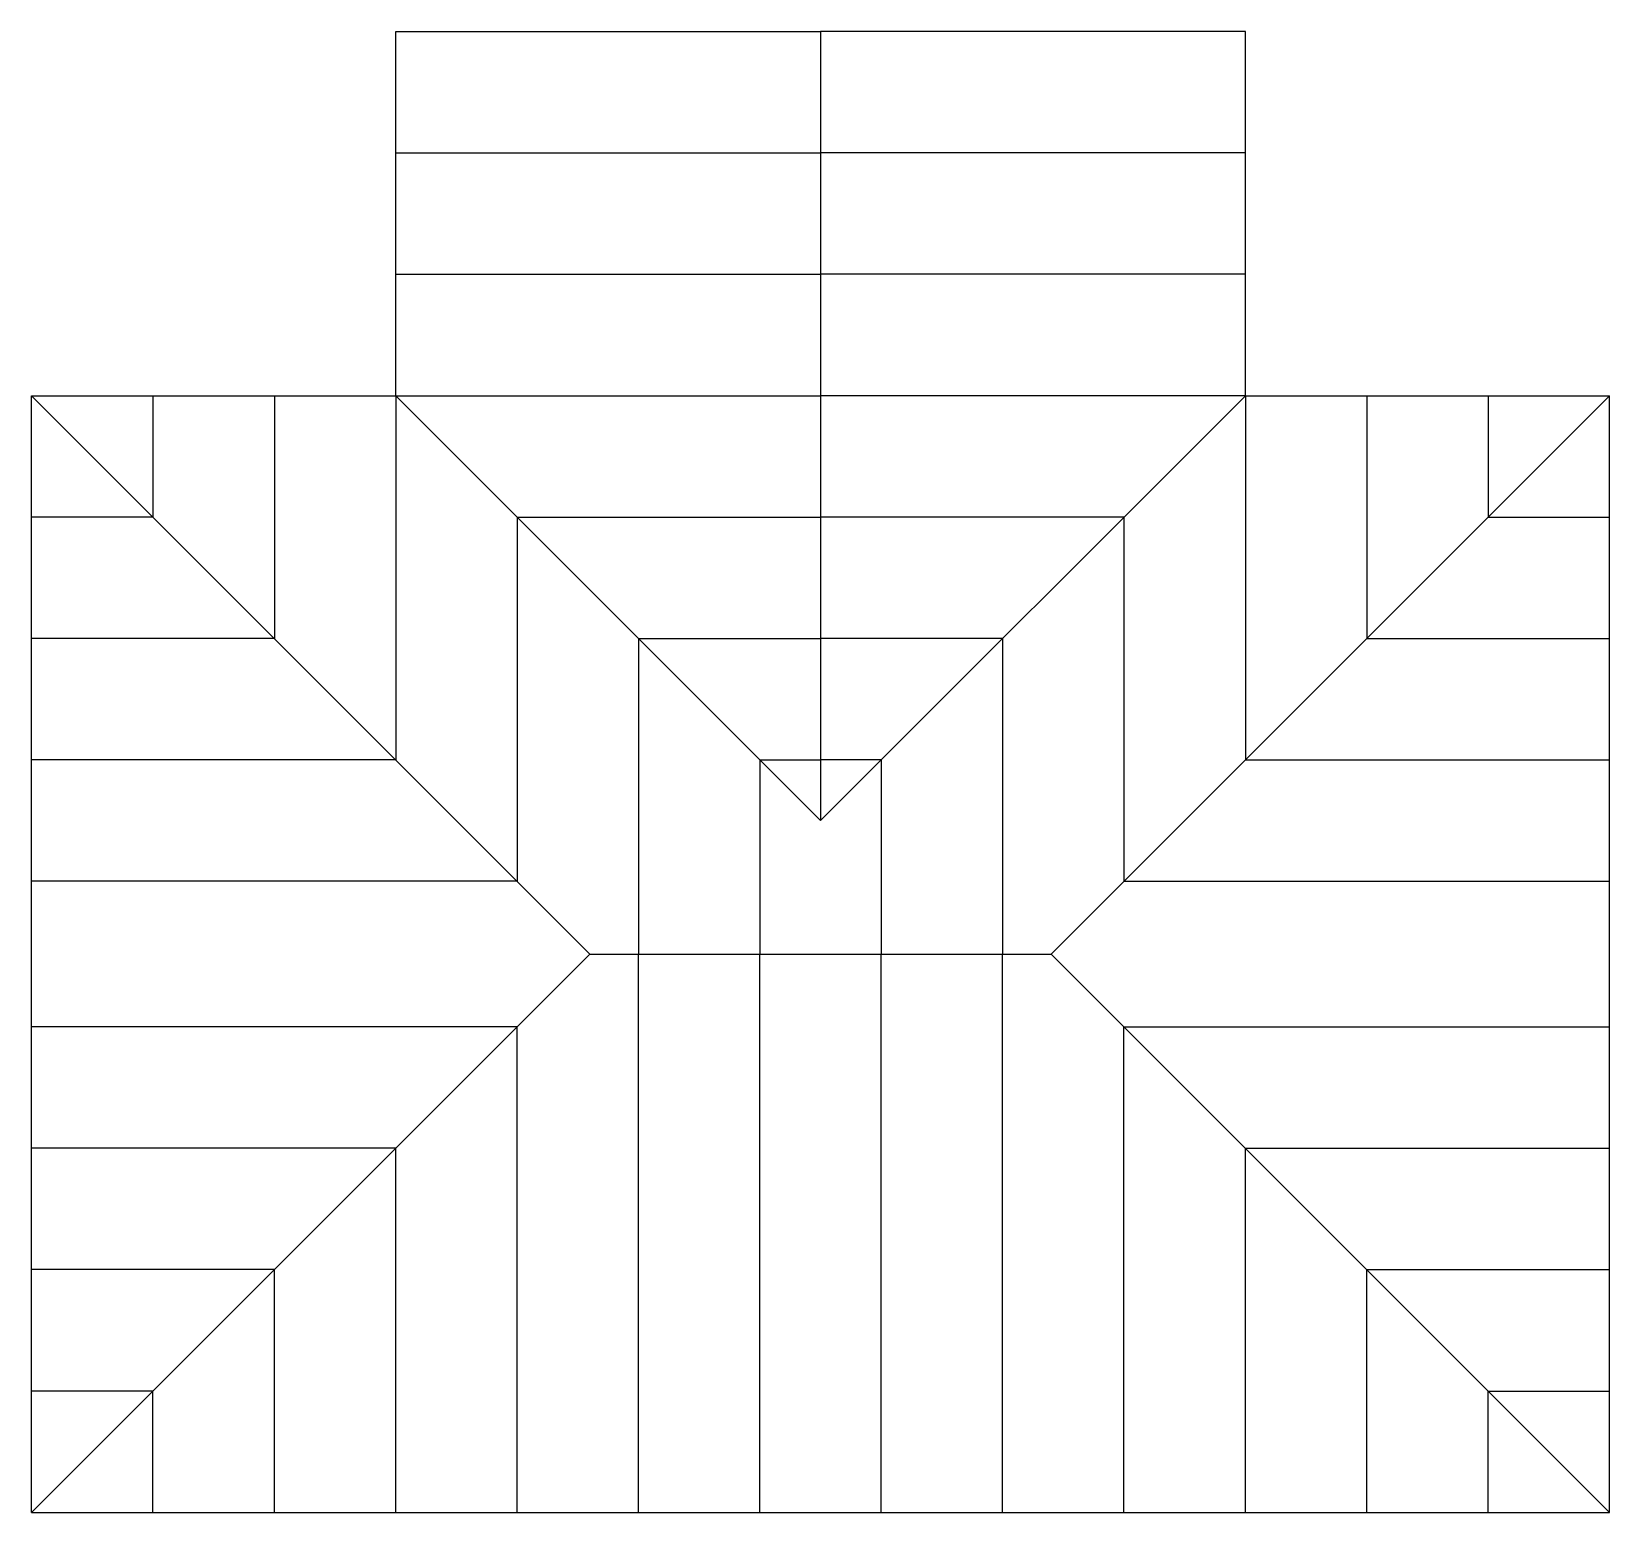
# Model space of a CAD drawing. Header units: millimetres. Extents: x 34769 to 47769, y -2432 to 9768.
import ezdxf

# ---------------------------------------------------------------- set-up
doc = ezdxf.new("R2010")
doc.units = ezdxf.units.MM

msp = doc.modelspace()

# ---------------------------------------------------------------- linework, layer by layer
for p, q in [((37769, 6768), (37769, 9768)), ((37769, 9768), (41269, 9768)), ((44769, 9768), (41269, 9768)), ((41269, 9768), (41269, 3268)), ((44769, 6768), (44769, 9768)), ((37769, 8768), (41269, 8768)), ((44769, 8768), (41269, 8768)), ((37769, 7768), (41269, 7768)), ((44769, 7768), (41269, 7768)), ((34769, -2432), (34769, 6768)), ((34769, 6768), (37769, 6768)), ((39369, 2168), (34769, 6768)), ((35769, 6768), (35769, 5768)), ((36769, 6768), (36769, 4768)), ((41269, 3268), (37769, 6768)), ((37769, 6768), (37769, 6768)), ((37769, 6768), (37769, 3768)), ((37769, 6768), (41269, 6768)), ((41269, 3268), (44769, 6768)), ((44769, 6768), (41269, 6768)), ((43169, 2168), (47769, 6768)), ((44769, 6768), (47769, 6768)), ((44769, 6768), (44769, 6768)), ((44769, 6768), (44769, 3768)), ((45769, 6768), (45769, 4768)), ((46769, 6768), (46769, 5768)), ((47769, -2432), (47769, 6768)), ((35769, 5768), (34769, 5768)), ((38769, 5768), (38769, 2768)), ((38769, 5768), (41269, 5768)), ((43769, 5768), (41269, 5768)), ((43769, 5768), (43769, 2768)), ((46769, 5768), (47769, 5768)), ((36769, 4768), (34769, 4768)), ((39769, 4768), (39769, 2168)), ((39769, 4768), (41269, 4768)), ((42769, 4768), (41269, 4768)), ((42769, 4768), (42769, 2168)), ((45769, 4768), (47769, 4768)), ((37769, 3768), (34769, 3768)), ((40769, 3768), (40769, 2168)), ((40769, 3768), (41269, 3768)), ((41769, 3768), (41269, 3768)), ((41769, 3768), (41769, 2168)), ((44769, 3768), (47769, 3768)), ((38769, 2768), (34769, 2768)), ((43769, 2768), (47769, 2768)), ((39369, 2168), (34769, -2432)), ((39369, 2168), (43169, 2168)), ((39769, -2432), (39769, 2168)), ((40769, -2432), (40769, 2168)), ((41769, -2432), (41769, 2168)), ((42769, -2432), (42769, 2168)), ((43169, 2168), (47769, -2432)), ((38769, 1568), (34769, 1568)), ((38769, -2432), (38769, 1568)), ((43769, -2432), (43769, 1568)), ((43769, 1568), (47769, 1568)), ((37769, 568), (34769, 568)), ((37769, -2432), (37769, 568)), ((44769, -2432), (44769, 568)), ((44769, 568), (47769, 568)), ((36769, -432), (34769, -432)), ((36769, -2432), (36769, -432)), ((45769, -2432), (45769, -432)), ((45769, -432), (47769, -432)), ((35769, -1432), (34769, -1432)), ((35769, -2432), (35769, -1432)), ((46769, -2432), (46769, -1432)), ((46769, -1432), (47769, -1432)), ((34769, -2432), (47769, -2432))]:
    msp.add_line(p, q)

doc.saveas('drawing.dxf')
